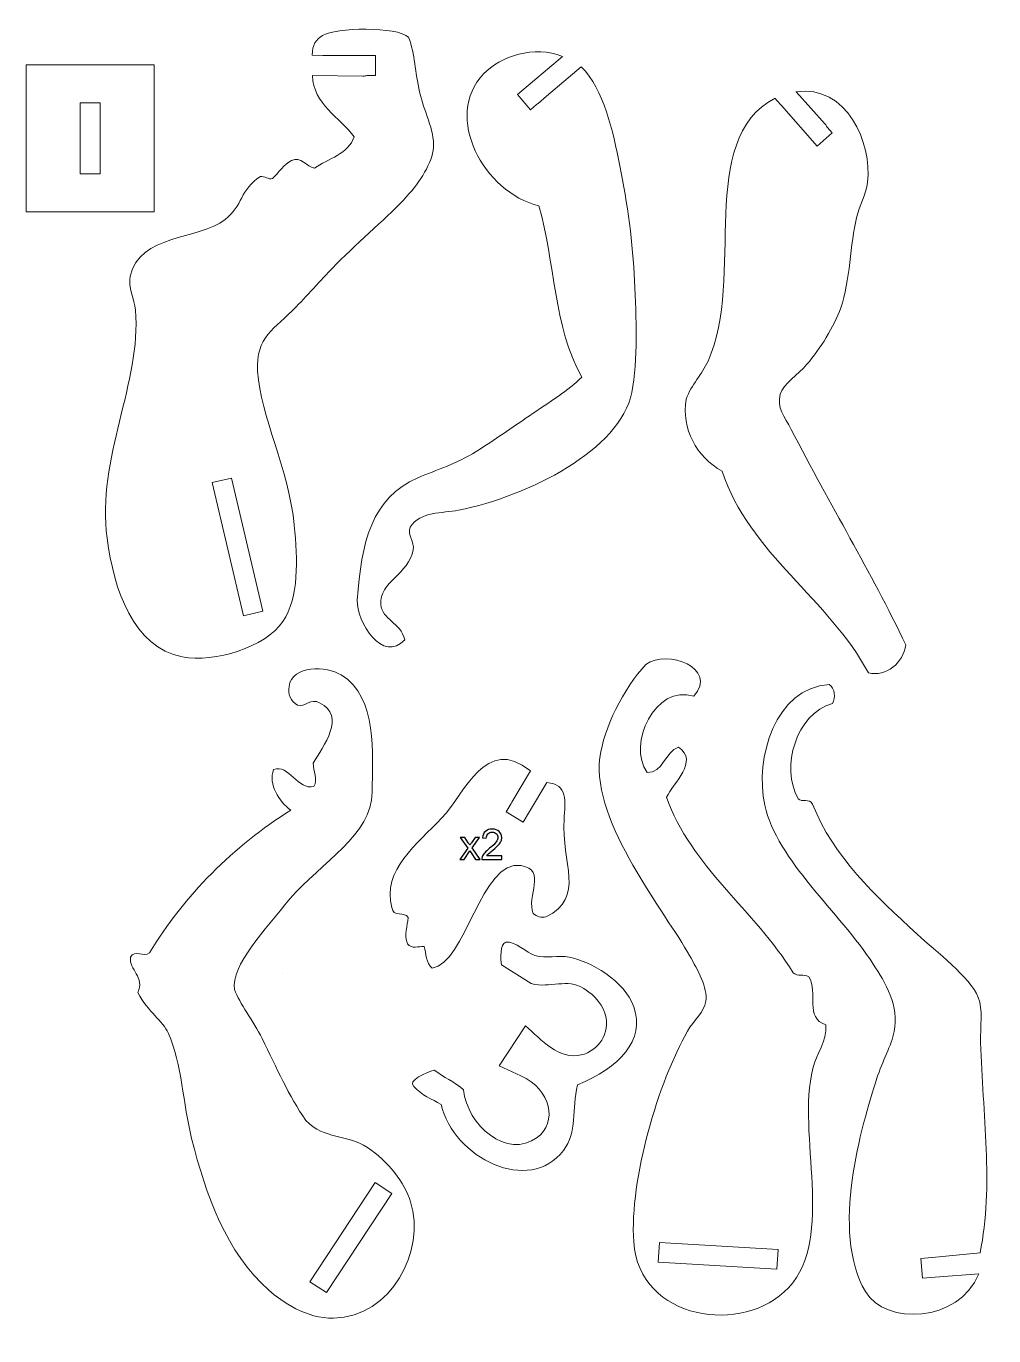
# Model space of a CAD drawing. Header units: centimetres. Extents: x -9.7 to 9.7, y -12.9 to 13.3.
import ezdxf

# ---------------------------------------------------------------- set-up
doc = ezdxf.new("R2010")
doc.units = ezdxf.units.CM
doc.header["$MEASUREMENT"] = 0
doc.layers.add('Livello 1', color=7, linetype='Continuous')

msp = doc.modelspace()

# ---------------------------------------------------------------- linework, layer by layer
at = {"layer": 'Livello 1', "color": 250, "lineweight": 5}
for points, knots in [([(-8.07504, 3.06263), (-7.94363, 2.0273), (-7.54485, 0.88213), (-6.5736, 0.69009), (-6.5736, 0.69009), (-5.92344, 0.56153), (-4.90478, 0.87956), (-4.55874, 1.39596), (-4.55874, 1.39596), (-4.22653, 1.8918), (-4.2637, 2.62008), (-4.32956, 3.32733), (-4.32956, 3.32733), (-4.43102, 4.41624), (-5.00992, 5.51996), (-5.06201, 6.40622), (-5.06201, 6.40622), (-5.1031, 7.10588), (-4.72621, 7.24536), (-4.29013, 7.69849), (-4.29013, 7.69849), (-4.0368, 7.96179), (-3.74906, 8.28265), (-3.49385, 8.54265), (-3.49385, 8.54265), (-2.99892, 9.04679), (-2.43546, 9.51135), (-2.07402, 9.91192), (-2.07402, 9.91192), (-1.81511, 10.19892), (-1.56456, 10.58325), (-1.54252, 10.88994), (-1.54252, 10.88994), (-1.51775, 11.23588), (-1.73937, 11.62893), (-1.82216, 12.00243), (-1.82216, 12.00243), (-1.90992, 12.39855), (-1.91178, 12.75773), (-2.04111, 13.0958), (-2.04111, 13.0958), (-2.26485, 13.31806), (-3.50519, 13.29269), (-3.76332, 13.12928), (-3.76332, 13.12928), (-3.88696, 13.05104), (-3.97492, 12.94756), (-3.96951, 12.73503), (-3.96951, 12.73503), (-3.96951, 12.73503), (-3.75499, 12.73118), (-3.75499, 12.73118), (-3.75499, 12.73118), (-3.75499, 12.73118), (-2.70282, 12.73117), (-2.70282, 12.73117), (-2.70282, 12.73117), (-2.70282, 12.73117), (-2.70284, 12.33196), (-2.70284, 12.33196), (-2.70284, 12.33196), (-2.70284, 12.33196), (-2.86743, 12.33196), (-2.86743, 12.33196), (-2.86743, 12.33196), (-2.89463, 12.32223), (-2.92449, 12.3171), (-2.95575, 12.31766), (-2.95575, 12.31766), (-2.95575, 12.31766), (-3.96196, 12.32776), (-3.96196, 12.32776), (-3.96196, 12.32776), (-3.95483, 11.76797), (-3.4099, 11.48019), (-3.12974, 11.10066), (-3.12974, 11.10066), (-3.2398, 10.76164), (-3.65345, 10.66178), (-3.92603, 10.47555), (-3.92603, 10.47555), (-4.07989, 10.50238), (-4.20215, 10.72289), (-4.38184, 10.62974), (-4.38184, 10.62974), (-4.54188, 10.54985), (-4.63893, 10.38864), (-4.76175, 10.26699), (-4.76175, 10.26699), (-4.84599, 10.23774), (-4.92031, 10.32475), (-5.00699, 10.30771), (-5.00699, 10.30771), (-5.41498, 10.05145), (-5.35899, 9.71611), (-5.71111, 9.44755), (-5.71111, 9.44755), (-6.25833, 9.03023), (-7.42694, 9.15346), (-7.61235, 8.31299), (-7.61235, 8.31299), (-7.6615, 8.0903), (-7.52631, 7.85374), (-7.50712, 7.63069), (-7.50712, 7.63069), (-7.38323, 6.1915), (-8.29572, 4.65558), (-8.07504, 3.06263)], [0, 0, 0, 0, 0.03571429, 0.03571429, 0.03571429, 0.03571429, 0.07142857, 0.07142857, 0.07142857, 0.07142857, 0.10714286, 0.10714286, 0.10714286, 0.10714286, 0.14285714, 0.14285714, 0.14285714, 0.14285714, 0.17857143, 0.17857143, 0.17857143, 0.17857143, 0.21428571, 0.21428571, 0.21428571, 0.21428571, 0.25, 0.25, 0.25, 0.25, 0.28571429, 0.28571429, 0.28571429, 0.28571429, 0.32142857, 0.32142857, 0.32142857, 0.32142857, 0.35714286, 0.35714286, 0.35714286, 0.35714286, 0.39285714, 0.39285714, 0.39285714, 0.39285714, 0.42857143, 0.42857143, 0.42857143, 0.42857143, 0.46428571, 0.46428571, 0.46428571, 0.46428571, 0.5, 0.5, 0.5, 0.5, 0.53571429, 0.53571429, 0.53571429, 0.53571429, 0.57142857, 0.57142857, 0.57142857, 0.57142857, 0.60714286, 0.60714286, 0.60714286, 0.60714286, 0.64285714, 0.64285714, 0.64285714, 0.64285714, 0.67857143, 0.67857143, 0.67857143, 0.67857143, 0.71428571, 0.71428571, 0.71428571, 0.71428571, 0.75, 0.75, 0.75, 0.75, 0.78571429, 0.78571429, 0.78571429, 0.78571429, 0.82142857, 0.82142857, 0.82142857, 0.82142857, 0.85714286, 0.85714286, 0.85714286, 0.85714286, 0.89285714, 0.89285714, 0.89285714, 0.89285714, 0.92857143, 0.92857143, 0.92857143, 0.92857143, 1, 1, 1, 1]), ([(-3.06691, 1.82158), (-3.08751, 1.38611), (-2.55216, 0.54752), (-2.11636, 1.02713), (-2.11636, 1.02713), (-2.20713, 1.38763), (-2.56687, 1.42503), (-2.59644, 1.73753), (-2.59644, 1.73753), (-2.6389, 2.18604), (-2.02149, 2.35077), (-1.9517, 2.83076), (-1.9517, 2.83076), (-1.91223, 2.9907), (-2.06867, 3.12785), (-2.01143, 3.28182), (-2.01143, 3.28182), (-1.79608, 3.61489), (-1.37286, 3.55642), (-1.04074, 3.62363), (-1.04074, 3.62363), (0.36561, 3.90819), (2.19778, 4.8312), (2.42639, 5.98512), (2.42639, 5.98512), (2.55506, 6.63435), (2.51755, 7.47429), (2.48354, 8.21944), (2.48354, 8.21944), (2.44969, 8.96016), (2.34038, 9.77575), (2.18838, 10.52395), (2.18838, 10.52395), (2.04644, 11.22244), (1.87216, 12.04785), (1.416, 12.50618), (1.416, 12.50618), (1.416, 12.50618), (0.7191, 11.91686), (0.7191, 11.91686), (0.7191, 11.91686), (0.7191, 11.91686), (0.5533, 11.77277), (0.5533, 11.77277), (0.5533, 11.77277), (0.54387, 11.76459), (0.53381, 11.75741), (0.52324, 11.75122), (0.52324, 11.75122), (0.52324, 11.75122), (0.3967, 11.64421), (0.3967, 11.64421), (0.3967, 11.64421), (0.3967, 11.64421), (0.13892, 11.94904), (0.13892, 11.94904), (0.13892, 11.94904), (0.13892, 11.94904), (1.04035, 12.71132), (1.04035, 12.71132), (1.04035, 12.71132), (0.48145, 12.9477), (-0.20924, 12.70999), (-0.53936, 12.3627), (-0.53936, 12.3627), (-1.35051, 11.50946), (-0.5415, 9.99032), (0.56748, 9.72108), (0.56748, 9.72108), (0.89546, 8.59209), (0.85516, 7.31457), (1.42486, 6.28833), (1.42486, 6.28833), (1.1688, 6.02494), (0.7827, 5.79177), (0.37796, 5.51558), (0.37796, 5.51558), (0.0397, 5.28473), (-0.32524, 5.02892), (-0.68717, 4.80051), (-0.68717, 4.80051), (-1.08972, 4.54648), (-1.4766, 4.43701), (-1.85596, 4.27406), (-1.85596, 4.27406), (-2.78174, 3.87648), (-2.98859, 2.97266), (-3.06691, 1.82158)], [0, 0, 0, 0, 0.04347826, 0.04347826, 0.04347826, 0.04347826, 0.08695652, 0.08695652, 0.08695652, 0.08695652, 0.13043478, 0.13043478, 0.13043478, 0.13043478, 0.17391304, 0.17391304, 0.17391304, 0.17391304, 0.2173913, 0.2173913, 0.2173913, 0.2173913, 0.26086957, 0.26086957, 0.26086957, 0.26086957, 0.30434783, 0.30434783, 0.30434783, 0.30434783, 0.34782609, 0.34782609, 0.34782609, 0.34782609, 0.39130435, 0.39130435, 0.39130435, 0.39130435, 0.43478261, 0.43478261, 0.43478261, 0.43478261, 0.47826087, 0.47826087, 0.47826087, 0.47826087, 0.52173913, 0.52173913, 0.52173913, 0.52173913, 0.56521739, 0.56521739, 0.56521739, 0.56521739, 0.60869565, 0.60869565, 0.60869565, 0.60869565, 0.65217391, 0.65217391, 0.65217391, 0.65217391, 0.69565217, 0.69565217, 0.69565217, 0.69565217, 0.73913043, 0.73913043, 0.73913043, 0.73913043, 0.7826087, 0.7826087, 0.7826087, 0.7826087, 0.82608696, 0.82608696, 0.82608696, 0.82608696, 0.86956522, 0.86956522, 0.86956522, 0.86956522, 0.91304348, 0.91304348, 0.91304348, 0.91304348, 1, 1, 1, 1]), ([(-9.69508, 9.60018), (-9.69508, 9.60018), (-7.13343, 9.60018), (-7.13343, 9.60018), (-7.13343, 9.60018), (-7.13343, 9.60018), (-7.13343, 12.54112), (-7.13343, 12.54112), (-7.13343, 12.54112), (-7.13343, 12.54112), (-9.69508, 12.54112), (-9.69508, 12.54112), (-9.69508, 12.54112), (-9.69508, 12.54112), (-9.69508, 9.60018), (-9.69508, 9.60018)], [0, 0, 0, 0, 0.2, 0.2, 0.2, 0.2, 0.4, 0.4, 0.4, 0.4, 0.6, 0.6, 0.6, 0.6, 1, 1, 1, 1]), ([(3.51509, 5.84763), (3.41267, 5.25589), (3.72691, 4.68933), (4.23861, 4.40367), (4.23861, 4.40367), (4.76673, 2.76709), (6.39198, 1.83304), (7.16294, 0.36524), (7.16294, 0.36524), (7.52404, 0.28509), (7.86158, 0.56723), (7.91456, 0.92545), (7.91456, 0.92545), (7.19307, 2.4232), (6.41638, 3.69633), (5.61996, 5.24303), (5.61996, 5.24303), (5.49053, 5.49439), (5.32183, 5.68014), (5.39943, 5.94883), (5.39943, 5.94883), (5.4575, 6.14942), (5.76492, 6.34861), (5.93338, 6.54611), (5.93338, 6.54611), (6.19946, 6.85814), (6.47615, 7.29693), (6.61187, 7.67859), (6.61187, 7.67859), (6.79937, 8.2059), (6.79827, 8.97237), (6.92655, 9.4813), (6.92655, 9.4813), (6.98731, 9.72235), (7.11388, 9.93791), (7.14565, 10.19193), (7.14565, 10.19193), (7.24436, 10.98136), (6.73092, 12.15016), (5.71353, 12.00448), (5.71353, 12.00448), (5.71353, 12.00448), (5.72141, 11.99554), (5.72141, 11.99554), (5.72141, 11.99554), (5.72141, 11.99554), (6.30145, 11.3552), (6.30145, 11.3552), (6.30145, 11.3552), (6.31275, 11.34272), (6.3262, 11.32174), (6.33713, 11.29607), (6.33713, 11.29607), (6.33713, 11.29607), (6.44009, 11.17911), (6.44009, 11.17911), (6.44009, 11.17911), (6.44009, 11.17911), (6.14046, 10.91533), (6.14046, 10.91533), (6.14046, 10.91533), (6.14046, 10.91533), (5.42235, 11.73111), (5.42235, 11.73111), (5.42235, 11.73111), (5.42235, 11.73111), (5.32504, 11.83854), (5.32504, 11.83854), (5.32504, 11.83854), (5.31528, 11.84934), (5.30681, 11.86087), (5.29815, 11.8722), (5.29815, 11.8722), (5.29815, 11.8722), (5.29558, 11.87512), (5.29558, 11.87512), (5.29558, 11.87512), (3.7058, 11.04653), (4.70534, 8.28425), (3.95433, 6.61064), (3.95433, 6.61064), (3.83492, 6.34458), (3.62247, 6.14607), (3.51509, 5.84763)], [0, 0, 0, 0, 0.04545455, 0.04545455, 0.04545455, 0.04545455, 0.09090909, 0.09090909, 0.09090909, 0.09090909, 0.13636364, 0.13636364, 0.13636364, 0.13636364, 0.18181818, 0.18181818, 0.18181818, 0.18181818, 0.22727273, 0.22727273, 0.22727273, 0.22727273, 0.27272727, 0.27272727, 0.27272727, 0.27272727, 0.31818182, 0.31818182, 0.31818182, 0.31818182, 0.36363636, 0.36363636, 0.36363636, 0.36363636, 0.40909091, 0.40909091, 0.40909091, 0.40909091, 0.45454545, 0.45454545, 0.45454545, 0.45454545, 0.5, 0.5, 0.5, 0.5, 0.54545455, 0.54545455, 0.54545455, 0.54545455, 0.59090909, 0.59090909, 0.59090909, 0.59090909, 0.63636364, 0.63636364, 0.63636364, 0.63636364, 0.68181818, 0.68181818, 0.68181818, 0.68181818, 0.72727273, 0.72727273, 0.72727273, 0.72727273, 0.77272727, 0.77272727, 0.77272727, 0.77272727, 0.81818182, 0.81818182, 0.81818182, 0.81818182, 0.86363636, 0.86363636, 0.86363636, 0.86363636, 0.90909091, 0.90909091, 0.90909091, 0.90909091, 1, 1, 1, 1]), ([(-8.21528, 11.78266), (-8.21528, 11.30962), (-8.21533, 10.83642), (-8.21533, 10.36329), (-8.21533, 10.36329), (-8.34902, 10.36329), (-8.48081, 10.36331), (-8.61451, 10.36331), (-8.61451, 10.36331), (-8.61451, 10.36331), (-8.61448, 11.78266), (-8.61448, 11.78266), (-8.61448, 11.78266), (-8.48142, 11.78266), (-8.34833, 11.78266), (-8.21528, 11.78266)], [0, 0, 0, 0, 0.2, 0.2, 0.2, 0.2, 0.4, 0.4, 0.4, 0.4, 0.6, 0.6, 0.6, 0.6, 1, 1, 1, 1]), ([(-5.9745, 4.17667), (-5.9745, 4.17667), (-5.58599, 4.26845), (-5.58599, 4.26845), (-5.58599, 4.26845), (-5.58599, 4.26845), (-4.95585, 1.60122), (-4.95585, 1.60122), (-4.95585, 1.60122), (-4.95585, 1.60122), (-5.34436, 1.50945), (-5.34436, 1.50945), (-5.34436, 1.50945), (-5.34436, 1.50945), (-5.9745, 4.17667), (-5.9745, 4.17667)], [0, 0, 0, 0, 0.2, 0.2, 0.2, 0.2, 0.4, 0.4, 0.4, 0.4, 0.6, 0.6, 0.6, 0.6, 1, 1, 1, 1]), ([(2.70988, 0.53402), (3.1359, 0.85772), (4.16021, 0.45418), (3.67099, -0.09886), (3.67099, -0.09886), (2.88906, 0.14212), (2.33487, -1.0591), (2.733, -1.62975), (2.733, -1.62975), (3.05326, -1.64954), (3.08673, -1.20877), (3.36494, -1.12095), (3.36494, -1.12095), (3.77821, -1.41185), (3.25749, -1.83398), (3.12413, -2.12215), (3.12413, -2.12215), (3.60198, -3.50785), (4.88713, -4.38494), (5.65776, -5.63865), (5.65776, -5.63865), (5.74902, -5.72209), (5.8703, -5.66146), (5.97145, -5.71975), (5.97145, -5.71975), (6.16557, -6.03886), (5.87653, -6.53908), (6.31217, -6.68239), (6.31217, -6.68239), (6.33542, -7.02273), (6.12648, -7.25523), (6.05151, -7.55625), (6.05151, -7.55625), (5.72205, -8.87913), (6.50409, -10.93649), (5.56682, -11.94584), (5.56682, -11.94584), (4.67165, -12.90986), (2.56966, -12.60442), (2.46583, -11.02836), (2.46583, -11.02836), (2.38289, -9.76933), (2.96168, -7.82479), (3.54249, -6.80849), (3.54249, -6.80849), (3.66449, -6.59502), (3.88179, -6.41386), (3.91082, -6.21105), (3.91082, -6.21105), (3.95036, -5.93536), (3.74946, -5.59141), (3.58443, -5.29259), (3.58443, -5.29259), (3.11937, -4.45044), (1.61894, -2.63587), (1.78888, -1.32818), (1.78888, -1.32818), (1.8644, -0.74709), (2.25968, 0.05998), (2.70986, 0.53402)], [0, 0, 0, 0, 0.0625, 0.0625, 0.0625, 0.0625, 0.125, 0.125, 0.125, 0.125, 0.1875, 0.1875, 0.1875, 0.1875, 0.25, 0.25, 0.25, 0.25, 0.3125, 0.3125, 0.3125, 0.3125, 0.375, 0.375, 0.375, 0.375, 0.4375, 0.4375, 0.4375, 0.4375, 0.5, 0.5, 0.5, 0.5, 0.5625, 0.5625, 0.5625, 0.5625, 0.625, 0.625, 0.625, 0.625, 0.6875, 0.6875, 0.6875, 0.6875, 0.75, 0.75, 0.75, 0.75, 0.8125, 0.8125, 0.8125, 0.8125, 0.875, 0.875, 0.875, 0.875, 1, 1, 1, 1]), ([(-4.43441, 0.09631), (-4.3703, 0.52503), (-3.68124, 0.5062), (-3.38818, 0.32518), (-3.38818, 0.32518), (-2.65283, -0.12905), (-2.76547, -1.25528), (-2.76886, -2.02363), (-2.76886, -2.02363), (-2.77265, -2.87386), (-3.77874, -3.42528), (-4.4209, -4.15763), (-4.4209, -4.15763), (-4.90972, -4.78768), (-5.60509, -5.48957), (-5.52529, -5.97635), (-5.52529, -5.97635), (-5.42617, -6.24902), (-5.14869, -6.60605), (-4.97285, -6.95613), (-4.97285, -6.95613), (-4.67288, -7.55341), (-4.44643, -8.1036), (-4.09444, -8.59688), (-4.09444, -8.59688), (-3.71898, -8.98988), (-3.28454, -8.86245), (-2.86245, -9.13755), (-2.86245, -9.13755), (-2.46003, -9.39984), (-2.11671, -9.84654), (-1.99932, -10.22918), (-1.99932, -10.22918), (-1.69868, -11.20866), (-2.37754, -12.53114), (-3.5419, -12.55725), (-3.5419, -12.55725), (-4.08607, -12.5695), (-4.57492, -12.22752), (-4.83844, -11.99509), (-4.83844, -11.99509), (-5.68897, -11.24495), (-6.09677, -10.09074), (-6.38331, -8.95775), (-6.38331, -8.95775), (-6.55898, -8.26319), (-6.57624, -7.46916), (-6.84836, -6.853), (-6.84836, -6.853), (-6.96366, -6.59189), (-7.2527, -6.43365), (-7.46153, -6.037), (-7.46153, -6.037), (-7.3137, -5.72792), (-7.63894, -5.58174), (-7.60803, -5.32758), (-7.60803, -5.32758), (-7.52211, -5.16292), (-7.3426, -5.33241), (-7.22452, -5.24311), (-7.22452, -5.24311), (-6.53906, -4.09204), (-5.53575, -3.09764), (-4.40067, -2.38418), (-4.40067, -2.38418), (-4.63486, -2.20811), (-4.85274, -1.87073), (-4.7442, -1.56826), (-4.7442, -1.56826), (-4.43635, -1.45291), (-4.25233, -1.9911), (-3.93506, -1.90951), (-3.93506, -1.90951), (-3.84736, -1.76935), (-3.95616, -1.59715), (-3.94955, -1.44457), (-3.94955, -1.44457), (-3.75216, -1.09362), (-3.27721, -0.5023), (-3.82341, -0.23191), (-3.82341, -0.23191), (-3.98794, -0.13299), (-4.117, -0.32385), (-4.26753, -0.27963), (-4.26753, -0.27963), (-4.3975, -0.20915), (-4.46405, -0.04633), (-4.43441, 0.09631)], [0, 0, 0, 0, 0.04347826, 0.04347826, 0.04347826, 0.04347826, 0.08695652, 0.08695652, 0.08695652, 0.08695652, 0.13043478, 0.13043478, 0.13043478, 0.13043478, 0.17391304, 0.17391304, 0.17391304, 0.17391304, 0.2173913, 0.2173913, 0.2173913, 0.2173913, 0.26086957, 0.26086957, 0.26086957, 0.26086957, 0.30434783, 0.30434783, 0.30434783, 0.30434783, 0.34782609, 0.34782609, 0.34782609, 0.34782609, 0.39130435, 0.39130435, 0.39130435, 0.39130435, 0.43478261, 0.43478261, 0.43478261, 0.43478261, 0.47826087, 0.47826087, 0.47826087, 0.47826087, 0.52173913, 0.52173913, 0.52173913, 0.52173913, 0.56521739, 0.56521739, 0.56521739, 0.56521739, 0.60869565, 0.60869565, 0.60869565, 0.60869565, 0.65217391, 0.65217391, 0.65217391, 0.65217391, 0.69565217, 0.69565217, 0.69565217, 0.69565217, 0.73913043, 0.73913043, 0.73913043, 0.73913043, 0.7826087, 0.7826087, 0.7826087, 0.7826087, 0.82608696, 0.82608696, 0.82608696, 0.82608696, 0.86956522, 0.86956522, 0.86956522, 0.86956522, 0.91304348, 0.91304348, 0.91304348, 0.91304348, 1, 1, 1, 1]), ([(9.37367, -11.66921), (8.97152, -12.65546), (7.4995, -12.70076), (7.10416, -12.02267), (7.10416, -12.02267), (6.39796, -10.81148), (7.02717, -8.71356), (7.33317, -7.75293), (7.33317, -7.75293), (7.44066, -7.41561), (7.6268, -7.09156), (7.68093, -6.81707), (7.68093, -6.81707), (7.78132, -6.30708), (7.50562, -5.83797), (7.26274, -5.46647), (7.26274, -5.46647), (6.5772, -4.41797), (5.34258, -3.39463), (5.08848, -2.28204), (5.08848, -2.28204), (4.88747, -1.34404), (5.29709, 0.0589), (6.37867, 0.13681), (6.37867, 0.13681), (6.49704, 0.05277), (6.50967, -0.12603), (6.44711, -0.2478), (6.44711, -0.2478), (5.71413, -0.45319), (5.40382, -1.51437), (5.75727, -2.15692), (5.75727, -2.15692), (5.84055, -2.23272), (5.97195, -2.1368), (6.04774, -2.26077), (6.04774, -2.26077), (6.4586, -3.31773), (7.30254, -4.0965), (8.13866, -4.864), (8.13866, -4.864), (8.52542, -5.21904), (9.19548, -5.72149), (9.36417, -6.1316), (9.36417, -6.1316), (9.46062, -6.36607), (9.40179, -6.72899), (9.41042, -7.0364), (9.41042, -7.0364), (9.45028, -8.46285), (9.67421, -9.89866), (9.39931, -11.24914), (9.39931, -11.24914), (9.39931, -11.24914), (8.44322, -11.33946), (8.44322, -11.33946), (8.44322, -11.33946), (8.43922, -11.3398), (8.43524, -11.34027), (8.43131, -11.34082), (8.43131, -11.34082), (8.43131, -11.34082), (8.21098, -11.36076), (8.21098, -11.36076), (8.21098, -11.36076), (8.21098, -11.36076), (8.24696, -11.75835), (8.24696, -11.75835), (8.24696, -11.75835), (8.24696, -11.75835), (8.49778, -11.73566), (8.49778, -11.73566), (8.49778, -11.73566), (8.49778, -11.73566), (9.37367, -11.66921), (9.37367, -11.66921)], [0, 0, 0, 0, 0.05, 0.05, 0.05, 0.05, 0.1, 0.1, 0.1, 0.1, 0.15, 0.15, 0.15, 0.15, 0.2, 0.2, 0.2, 0.2, 0.25, 0.25, 0.25, 0.25, 0.3, 0.3, 0.3, 0.3, 0.35, 0.35, 0.35, 0.35, 0.4, 0.4, 0.4, 0.4, 0.45, 0.45, 0.45, 0.45, 0.5, 0.5, 0.5, 0.5, 0.55, 0.55, 0.55, 0.55, 0.6, 0.6, 0.6, 0.6, 0.65, 0.65, 0.65, 0.65, 0.7, 0.7, 0.7, 0.7, 0.75, 0.75, 0.75, 0.75, 0.8, 0.8, 0.8, 0.8, 0.85, 0.85, 0.85, 0.85, 0.9, 0.9, 0.9, 0.9, 1, 1, 1, 1]), ([(-2.37542, -4.33256), (-2.58409, -3.59332), (-1.85645, -3.04696), (-1.37854, -2.54182), (-1.37854, -2.54182), (-0.90637, -2.04281), (-0.49912, -0.87378), (0.39708, -1.59404), (0.39708, -1.59404), (0.39708, -1.59404), (0.02562, -2.22548), (0.02562, -2.22548), (0.02562, -2.22548), (0.02105, -2.2327), (0.017, -2.24009), (0.01342, -2.24761), (0.01342, -2.24761), (0.01342, -2.24761), (-0.08792, -2.4171), (-0.08792, -2.4171), (-0.08792, -2.4171), (-0.08792, -2.4171), (0.25472, -2.62195), (0.25472, -2.62195), (0.25472, -2.62195), (0.25472, -2.62195), (0.37978, -2.41278), (0.37978, -2.41278), (0.37978, -2.41278), (0.37978, -2.41278), (0.72721, -1.83165), (0.72721, -1.83165), (0.72721, -1.83165), (1.15506, -1.85954), (1.09417, -2.21616), (1.07153, -2.5631), (1.07153, -2.5631), (1.01455, -3.43748), (1.51094, -4.13046), (0.7096, -4.51951), (0.7096, -4.51951), (0.61697, -4.54039), (0.5279, -4.51109), (0.45457, -4.45494), (0.45457, -4.45494), (0.30868, -4.10355), (0.73398, -3.58415), (0.21425, -3.49266), (0.21425, -3.49266), (-0.59207, -3.35076), (-0.90102, -5.46772), (-1.56659, -5.54607), (-1.56659, -5.54607), (-1.7006, -5.44531), (-1.68323, -5.2567), (-1.73183, -5.11252), (-1.73183, -5.11252), (-1.83595, -5.10459), (-1.98304, -5.17359), (-2.06172, -5.05778), (-2.06172, -5.05778), (-2.1386, -4.88401), (-2.06139, -4.70667), (-2.04729, -4.52935), (-2.04729, -4.52935), (-2.11394, -4.40932), (-2.35754, -4.53476), (-2.37542, -4.33256)], [0, 0, 0, 0, 0.05555556, 0.05555556, 0.05555556, 0.05555556, 0.11111111, 0.11111111, 0.11111111, 0.11111111, 0.16666667, 0.16666667, 0.16666667, 0.16666667, 0.22222222, 0.22222222, 0.22222222, 0.22222222, 0.27777778, 0.27777778, 0.27777778, 0.27777778, 0.33333333, 0.33333333, 0.33333333, 0.33333333, 0.38888889, 0.38888889, 0.38888889, 0.38888889, 0.44444444, 0.44444444, 0.44444444, 0.44444444, 0.5, 0.5, 0.5, 0.5, 0.55555556, 0.55555556, 0.55555556, 0.55555556, 0.61111111, 0.61111111, 0.61111111, 0.61111111, 0.66666667, 0.66666667, 0.66666667, 0.66666667, 0.72222222, 0.72222222, 0.72222222, 0.72222222, 0.77777778, 0.77777778, 0.77777778, 0.77777778, 0.83333333, 0.83333333, 0.83333333, 0.83333333, 0.88888889, 0.88888889, 0.88888889, 0.88888889, 1, 1, 1, 1]), ([(0.2044, -7.70476), (0.2044, -7.70476), (-0.22468, -7.50124), (-0.22468, -7.50124), (-0.22468, -7.50124), (-0.22468, -7.50124), (0.30201, -6.69961), (0.30201, -6.69961), (0.30201, -6.69961), (0.61321, -6.97832), (0.97217, -7.39226), (1.41673, -7.28503), (1.41673, -7.28503), (1.7552, -7.20339), (2.0099, -6.85168), (1.8959, -6.46696), (1.8959, -6.46696), (1.81765, -6.2029), (1.57683, -6.02098), (1.47059, -5.95461), (1.47059, -5.95461), (1.129, -5.74095), (0.80048, -5.95727), (0.41552, -5.85579), (0.41552, -5.85579), (0.41552, -5.85579), (-0.17819, -5.47942), (-0.17819, -5.47942), (-0.17819, -5.47942), (-0.20874, -5.39028), (-0.20696, -5.04739), (-0.09361, -5.0287), (-0.09361, -5.0287), (0.10417, -4.99742), (0.32268, -5.24829), (0.48978, -5.29592), (0.48978, -5.29592), (0.71683, -5.36071), (0.95889, -5.27929), (1.1764, -5.32495), (1.1764, -5.32495), (1.59729, -5.41325), (2.27926, -5.78897), (2.46812, -6.32397), (2.46812, -6.32397), (2.70352, -6.99095), (2.17488, -7.5394), (1.34165, -7.88558), (1.34165, -7.88558), (1.21616, -8.37874), (1.34493, -8.82609), (1.06119, -9.19846), (1.06119, -9.19846), (0.3766, -10.09724), (-1.14457, -9.34928), (-1.38838, -8.2753), (-1.38838, -8.2753), (-1.57432, -8.16584), (-1.77697, -8.09866), (-1.93541, -7.91489), (-1.93541, -7.91489), (-2.07383, -7.806), (-1.68721, -7.63006), (-1.527, -7.58747), (-1.527, -7.58747), (-1.33654, -7.7286), (-1.12664, -7.82763), (-0.93864, -7.98145), (-0.93864, -7.98145), (-0.87461, -8.69842), (-0.0649, -9.38149), (0.53467, -8.93775), (0.53467, -8.93775), (0.94238, -8.63603), (0.82114, -7.97509), (0.2044, -7.70476)], [0, 0, 0, 0, 0.05, 0.05, 0.05, 0.05, 0.1, 0.1, 0.1, 0.1, 0.15, 0.15, 0.15, 0.15, 0.2, 0.2, 0.2, 0.2, 0.25, 0.25, 0.25, 0.25, 0.3, 0.3, 0.3, 0.3, 0.35, 0.35, 0.35, 0.35, 0.4, 0.4, 0.4, 0.4, 0.45, 0.45, 0.45, 0.45, 0.5, 0.5, 0.5, 0.5, 0.55, 0.55, 0.55, 0.55, 0.6, 0.6, 0.6, 0.6, 0.65, 0.65, 0.65, 0.65, 0.7, 0.7, 0.7, 0.7, 0.75, 0.75, 0.75, 0.75, 0.8, 0.8, 0.8, 0.8, 0.85, 0.85, 0.85, 0.85, 0.9, 0.9, 0.9, 0.9, 1, 1, 1, 1]), ([(-2.71065, -9.83827), (-2.71065, -9.83827), (-2.37728, -10.05789), (-2.37728, -10.05789), (-2.37728, -10.05789), (-2.37728, -10.05789), (-3.68681, -12.04586), (-3.68681, -12.04586), (-3.68681, -12.04586), (-3.68681, -12.04586), (-4.02018, -11.82624), (-4.02018, -11.82624), (-4.02018, -11.82624), (-4.02018, -11.82624), (-2.71065, -9.83827), (-2.71065, -9.83827)], [0, 0, 0, 0, 0.2, 0.2, 0.2, 0.2, 0.4, 0.4, 0.4, 0.4, 0.6, 0.6, 0.6, 0.6, 1, 1, 1, 1]), ([(2.95774, -11.437), (2.95774, -11.437), (2.98136, -11.03848), (2.98136, -11.03848), (2.98136, -11.03848), (2.98136, -11.03848), (5.35773, -11.17931), (5.35773, -11.17931), (5.35773, -11.17931), (5.35773, -11.17931), (5.33409, -11.57784), (5.33409, -11.57784), (5.33409, -11.57784), (5.33409, -11.57784), (2.95774, -11.437), (2.95774, -11.437)], [0, 0, 0, 0, 0.2, 0.2, 0.2, 0.2, 0.4, 0.4, 0.4, 0.4, 0.6, 0.6, 0.6, 0.6, 1, 1, 1, 1])]:
    msp.add_open_spline(points, degree=3, knots=knots, dxfattribs=at)
at = {"layer": 'Livello 1', "color": 250}
for points, knots in [([(-0.17449, -3.29891), (-0.17449, -3.29891), (-0.17449, -3.37045), (-0.17449, -3.37045), (-0.17449, -3.37045), (-0.17449, -3.37045), (-0.57511, -3.37045), (-0.57511, -3.37045), (-0.57511, -3.37045), (-0.57567, -3.35253), (-0.57285, -3.33531), (-0.5665, -3.3188), (-0.5665, -3.3188), (-0.55634, -3.29143), (-0.53997, -3.26462), (-0.51753, -3.23809), (-0.51753, -3.23809), (-0.49496, -3.2117), (-0.4625, -3.18108), (-0.42017, -3.14636), (-0.42017, -3.14636), (-0.35427, -3.09232), (-0.30968, -3.04956), (-0.28653, -3.01795), (-0.28653, -3.01795), (-0.26339, -2.98649), (-0.25182, -2.95657), (-0.25182, -2.92849), (-0.25182, -2.92849), (-0.25182, -2.899), (-0.2624, -2.87416), (-0.28343, -2.85384), (-0.28343, -2.85384), (-0.3046, -2.83366), (-0.33211, -2.8235), (-0.36598, -2.8235), (-0.36598, -2.8235), (-0.40182, -2.8235), (-0.43047, -2.83423), (-0.45192, -2.85582), (-0.45192, -2.85582), (-0.47351, -2.87726), (-0.48437, -2.90704), (-0.48466, -2.945), (-0.48466, -2.945), (-0.48466, -2.945), (-0.56114, -2.93724), (-0.56114, -2.93724), (-0.56114, -2.93724), (-0.55592, -2.88009), (-0.53616, -2.83662), (-0.50201, -2.80671), (-0.50201, -2.80671), (-0.46786, -2.77679), (-0.42186, -2.76184), (-0.36429, -2.76184), (-0.36429, -2.76184), (-0.30615, -2.76184), (-0.26015, -2.77806), (-0.22628, -2.81024), (-0.22628, -2.81024), (-0.19227, -2.84255), (-0.17534, -2.88249), (-0.17534, -2.93018), (-0.17534, -2.93018), (-0.17534, -2.95445), (-0.18028, -2.9783), (-0.1903, -3.00173), (-0.1903, -3.00173), (-0.20017, -3.02515), (-0.21668, -3.04984), (-0.23969, -3.07567), (-0.23969, -3.07567), (-0.26269, -3.10163), (-0.30093, -3.13719), (-0.35441, -3.18235), (-0.35441, -3.18235), (-0.399, -3.21988), (-0.42765, -3.24528), (-0.44035, -3.25869), (-0.44035, -3.25869), (-0.45305, -3.27195), (-0.46349, -3.28536), (-0.47181, -3.29891), (-0.47181, -3.29891), (-0.47181, -3.29891), (-0.17449, -3.29891), (-0.17449, -3.29891)], [0, 0, 0, 0, 0.04347826, 0.04347826, 0.04347826, 0.04347826, 0.08695652, 0.08695652, 0.08695652, 0.08695652, 0.13043478, 0.13043478, 0.13043478, 0.13043478, 0.17391304, 0.17391304, 0.17391304, 0.17391304, 0.2173913, 0.2173913, 0.2173913, 0.2173913, 0.26086957, 0.26086957, 0.26086957, 0.26086957, 0.30434783, 0.30434783, 0.30434783, 0.30434783, 0.34782609, 0.34782609, 0.34782609, 0.34782609, 0.39130435, 0.39130435, 0.39130435, 0.39130435, 0.43478261, 0.43478261, 0.43478261, 0.43478261, 0.47826087, 0.47826087, 0.47826087, 0.47826087, 0.52173913, 0.52173913, 0.52173913, 0.52173913, 0.56521739, 0.56521739, 0.56521739, 0.56521739, 0.60869565, 0.60869565, 0.60869565, 0.60869565, 0.65217391, 0.65217391, 0.65217391, 0.65217391, 0.69565217, 0.69565217, 0.69565217, 0.69565217, 0.73913043, 0.73913043, 0.73913043, 0.73913043, 0.7826087, 0.7826087, 0.7826087, 0.7826087, 0.82608696, 0.82608696, 0.82608696, 0.82608696, 0.86956522, 0.86956522, 0.86956522, 0.86956522, 0.91304348, 0.91304348, 0.91304348, 0.91304348, 1, 1, 1, 1]), ([(-1.01792, -3.37045), (-1.01792, -3.37045), (-0.85748, -3.14227), (-0.85748, -3.14227), (-0.85748, -3.14227), (-0.85748, -3.14227), (-1.00593, -2.93145), (-1.00593, -2.93145), (-1.00593, -2.93145), (-1.00593, -2.93145), (-0.91293, -2.93145), (-0.91293, -2.93145), (-0.91293, -2.93145), (-0.91293, -2.93145), (-0.84548, -3.03432), (-0.84548, -3.03432), (-0.84548, -3.03432), (-0.83292, -3.05394), (-0.82262, -3.07031), (-0.815, -3.08357), (-0.815, -3.08357), (-0.80287, -3.06537), (-0.79172, -3.04928), (-0.78142, -3.03517), (-0.78142, -3.03517), (-0.78142, -3.03517), (-0.70748, -2.93145), (-0.70748, -2.93145), (-0.70748, -2.93145), (-0.70748, -2.93145), (-0.61858, -2.93145), (-0.61858, -2.93145), (-0.61858, -2.93145), (-0.61858, -2.93145), (-0.77027, -3.13818), (-0.77027, -3.13818), (-0.77027, -3.13818), (-0.77027, -3.13818), (-0.607, -3.37045), (-0.607, -3.37045), (-0.607, -3.37045), (-0.607, -3.37045), (-0.6983, -3.37045), (-0.6983, -3.37045), (-0.6983, -3.37045), (-0.6983, -3.37045), (-0.78847, -3.234), (-0.78847, -3.234), (-0.78847, -3.234), (-0.78847, -3.234), (-0.81246, -3.19716), (-0.81246, -3.19716), (-0.81246, -3.19716), (-0.81246, -3.19716), (-0.92775, -3.37045), (-0.92775, -3.37045), (-0.92775, -3.37045), (-0.92775, -3.37045), (-1.01792, -3.37045), (-1.01792, -3.37045)], [0, 0, 0, 0, 0.0625, 0.0625, 0.0625, 0.0625, 0.125, 0.125, 0.125, 0.125, 0.1875, 0.1875, 0.1875, 0.1875, 0.25, 0.25, 0.25, 0.25, 0.3125, 0.3125, 0.3125, 0.3125, 0.375, 0.375, 0.375, 0.375, 0.4375, 0.4375, 0.4375, 0.4375, 0.5, 0.5, 0.5, 0.5, 0.5625, 0.5625, 0.5625, 0.5625, 0.625, 0.625, 0.625, 0.625, 0.6875, 0.6875, 0.6875, 0.6875, 0.75, 0.75, 0.75, 0.75, 0.8125, 0.8125, 0.8125, 0.8125, 0.875, 0.875, 0.875, 0.875, 1, 1, 1, 1])]:
    msp.add_open_spline(points, degree=3, knots=knots, dxfattribs=at)
at = {"layer": 'Livello 1', "color": 250, "lineweight": 5}
msp.add_open_spline([(-4.56264, -5.64489), (-4.56264, -5.64489), (-4.56264, -5.64489), (-4.56264, -5.64489)], degree=3, dxfattribs=at)

doc.saveas('drawing.dxf')
